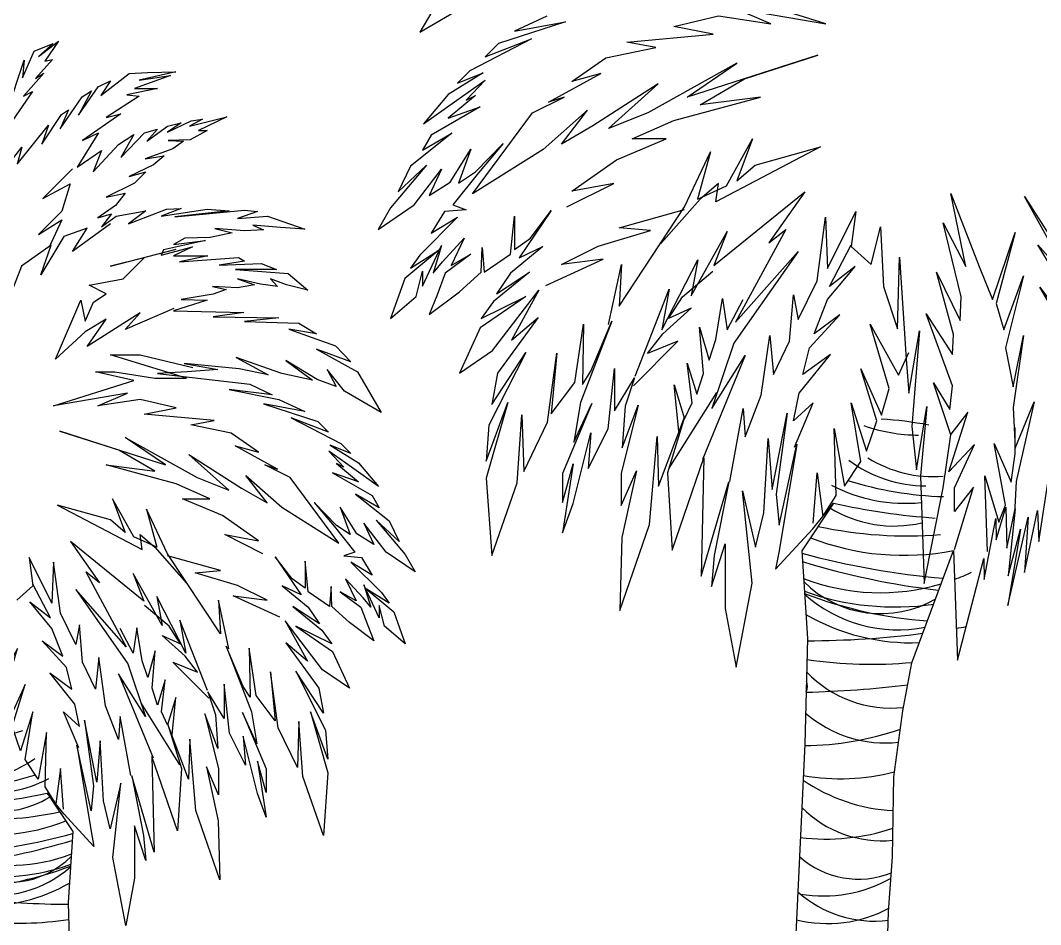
# Model space of a CAD drawing. Header units: millimetres. Extents: x 603733 to 1211550, y 1310999 to 2622648.
# Drawn here: x 605895.66 to 605905.45, y 1311246.65 to 1311255.33 of the extents above; entities that cross this region are included whole.
import ezdxf

# ---------------------------------------------------------------- set-up
doc = ezdxf.new("R2010")
doc.units = ezdxf.units.MM
doc.layers.add('elenarbi-Trees', color=42, linetype='Continuous')

# ---------------------------------------------------------------- blocks, each defined once
blk = doc.blocks.new('A$C7BB81706')
at = {"layer": 'elenarbi-Trees', "color": 3}
for points in [[(329.57, 255.61), (330.21, 274.34), (331.16, 287.84), (331.48, 307.53), (333.7, 323.72), (335.93, 335.47), (341.33, 350.07), (346.1, 363.09), (347.08, 336.16), (353.56, 361.12), (353.66, 355.97), (356.52, 370.93), (356.61, 365.69), (359, 373.69), (359.19, 363.69), (361.28, 373.31), (359.57, 356.83), (362.62, 368.36), (359.47, 349.59), (364.43, 371.31), (363.57, 357.69), (366.72, 372.93), (367.1, 365.31), (370.22, 385.53)], [(222.35, 502.66), (215.15, 490.36), (226.29, 496.86)], [(246.26, 494.31), (238.37, 490.6), (250.9, 492.92), (234.42, 487.58), (231.17, 484.33), (242.55, 488.74), (227.41, 480.87), (224.39, 477.85), (230.66, 480.4), (222.07, 475.07), (216.03, 467.87), (224.16, 473.67), (231.12, 478.55), (226.48, 473.67), (228.8, 474.83), (222.07, 469.27), (229.96, 472.05), (217.89, 465.09), (215.8, 461.38), (223, 465.55), (212.78, 457.43), (209.77, 451.17), (216.73, 457.67), (207.91, 447.23), (204.89, 441.89), (213.71, 447.92), (220.45, 456.74), (217.43, 450.24), (222.53, 453.49), (227.64, 461.61), (224.62, 453.26), (228.8, 456.04), (235.54, 463), (229.5, 455.81), (223.23, 447.92), (226.48, 446.76), (221.14, 446.3), (217.89, 440.96), (224.39, 444.91), (215.11, 435.63), (212.78, 432.38), (219.75, 436.79), (211.39, 429.83), (207.91, 420.08), (214.18, 425.42), (215.8, 431.68), (215.8, 427.97), (220.45, 437.95), (218.36, 431.22), (220.68, 434), (226.02, 439.8), (222.77, 433.07), (227.64, 435.86), (221.37, 431.22), (219.28, 425.65), (217.43, 421.01), (224.86, 426.58), (230.2, 431.45), (230.43, 437.48), (230.89, 431.45), (237.39, 435.86), (238.32, 445.14), (238.32, 437.02), (242.27, 439.8), (247.38, 446.53), (239.48, 434.93), (245.29, 437.71), (237.39, 431.22), (233.91, 426.11), (242.04, 431.45), (233.22, 424.26), (230.2, 420.08), (241.11, 425.42), (229.96, 417.76), (224.86, 406.63), (232.98, 412.19), (244.36, 427.04), (237.63, 414.75), (244.13, 420.31), (234.14, 406.63), (232.75, 398.97), (241.11, 411.73), (232.05, 393.87), (231.36, 385.05), (236.7, 399.43), (231.36, 380.87), (232.75, 361.85), (239.02, 379.71), (240.18, 396.42), (240.65, 382.5), (246.45, 394.56), (248.77, 411.5), (247.38, 396.65), (253.18, 404.31), (255.27, 418.69), (255.04, 403.84), (257.13, 407.09), (262.24, 419.39), (254.57, 399.43), (252.95, 389.69), (257.36, 399.2), (250.16, 382.03), (250.16, 374.84), (252.72, 384.35), (250.16, 367.42), (252.72, 374.61), (257.13, 392.01), (256.43, 383.19), (261.31, 392.94), (262.93, 407.79), (262.93, 397.35), (267.81, 405.47), (265.49, 398.51), (264.79, 388.3), (268.74, 398.74), (264.56, 382.03), (264.56, 374.15), (268.29, 382.64), (264.74, 366.25), (264.23, 348.33), (271.5, 369.46), (273.36, 391.09), (273.7, 378.92), (280.12, 395.82), (275.9, 382.13), (277.08, 363.2), (284.86, 385.85), (284.18, 356.78), (290.95, 379.93), (287.4, 361.85), (286.72, 354.25), (290.1, 364.73), (290.1, 348.84), (292.81, 334.48), (296.7, 355.09), (294.33, 377.74), (297.54, 363.88), (299.57, 372.33), (300.59, 390.58), (301.6, 378.07), (305.32, 396.83), (302.62, 376.89), (303.29, 369.29), (307.69, 389.23), (303.29, 363.04), (302.45, 358.47), (311.58, 368.44), (316.65, 374.69), (308.87, 363.04), (310.27, 341.51), (309.62, 315.5), (306.92, 258.62)], [(113.83, 470.89), (117.95, 483.45), (117.58, 479.14), (120.39, 485.7), (125.08, 487.58), (121.52, 484.39), (126.4, 488.14), (123.02, 483.27), (124.9, 483.64), (120.77, 478.95), (122.83, 480.27), (117.77, 474.64), (120.02, 475.77), (115.14, 468.64)], [(114.58, 458.52), (117.39, 462.08), (116.26, 457.96), (123.96, 467.52), (122.27, 462.83), (127.15, 470.14), (128.84, 471.27), (126.77, 466.58), (132.21, 474.45), (134.46, 475.95), (131.27, 469.96), (136.15, 476.89), (139.15, 478.39), (136.79, 474.8), (143.74, 480.24), (148.24, 480.42), (155.18, 480.61), (146.18, 478.55), (153.87, 479.67), (145.05, 476.49), (150.68, 476.49), (143.17, 474.99), (146.18, 474.61), (138.11, 469.36), (141.67, 470.3), (132.29, 463.74), (136.23, 465.61), (130.98, 457.18), (136.98, 461.3), (134.92, 456.05), (141.11, 462.8), (144.86, 465.24), (141.67, 459.61), (147.49, 465.61), (150.68, 466.55), (148.05, 463.55), (153.12, 467.3), (156.49, 468.05), (153.12, 465.8), (158.93, 468.61), (161.75, 468.99), (158.56, 467.3), (167.75, 469.55), (160.81, 466.18), (162.87, 466.18), (158.75, 463.93), (153.3, 463.74), (157.06, 463.55), (154.43, 461.68), (147.68, 459.24), (152.37, 459.99), (149.74, 457.74), (143.74, 454.93), (147.86, 456.05), (145.05, 453.24), (138.11, 449.86), (142.8, 450.8), (140.36, 447.8), (136.04, 444.8), (139.42, 445.74), (136.98, 442.55), (140.55, 445.18), (147.86, 446.49), (143.55, 443.3), (152.93, 446.86), (156.49, 447.05), (151.62, 445.18), (162.87, 446.86), (168.31, 446.49), (154.99, 444.99), (172.07, 446.68), (175.26, 446.3), (170.38, 444.61), (177.7, 445.18), (186.89, 441.99), (180.89, 442.36), (174.13, 442.93), (176.76, 441.8), (172.07, 441.61), (164.75, 442.18), (169.07, 441.05), (163.62, 439.93), (157.43, 439.74), (154.62, 438.24), (162.5, 439.18), (152.18, 436.93), (151.62, 435.62), (159.31, 437.68), (154.62, 435.43), (163.06, 435.43), (156.12, 433.93), (170.57, 435.05), (172.07, 434.12), (165.88, 433.18), (176.19, 433.55), (179.95, 432.05), (169.82, 432.05), (182.76, 431.12), (187.64, 426.99), (182.39, 428.3), (178.45, 429.8), (180.14, 427.93), (176.01, 428.49), (170.38, 429.8), (174.51, 428.3), (170.38, 427.55), (164.19, 427.93), (167.56, 427.18), (164.37, 426.05), (156.49, 424.74), (162.87, 424.55), (154.62, 421.93), (171.88, 421.55), (164.37, 420.43), (180.51, 420.24), (172.07, 419.3), (185.39, 418.93), (189.7, 416.3), (182.95, 417.43), (194.39, 413.3), (198.15, 409.37), (189.7, 412.55), (199.84, 406.93), (205.65, 396.99), (196.65, 402.24), (192.33, 407.49), (194.58, 403.37), (189.89, 405.06), (182.2, 409.74), (188.77, 404.87), (181.26, 406.56), (170, 410.49), (177.88, 406.18), (170.75, 407.68), (157.24, 408.99), (165.5, 407.49), (157.99, 406.93), (150.68, 406.56), (173.38, 403.93), (178.82, 401.31), (168.31, 402.62), (180.51, 400.18), (186.89, 397.18), (176.76, 399.06), (190.08, 394.74), (192.71, 392.12), (183.51, 395.68), (195.74, 389.32), (198.18, 386.88), (193.12, 388.94), (200.06, 384.63), (204.94, 378.82), (198.37, 383.51), (192.74, 387.44), (196.49, 383.51), (194.62, 384.44), (200.06, 379.94), (193.68, 382.19), (203.44, 376.57), (205.12, 373.57), (199.31, 376.94), (207.56, 370.38), (210, 365.32), (204.37, 370.57), (211.5, 362.13), (213.94, 357.82), (206.81, 362.7), (201.37, 369.82), (203.81, 364.57), (199.68, 367.2), (195.56, 373.76), (197.99, 367.01), (194.62, 369.26), (189.18, 374.88), (194.05, 369.07), (199.12, 362.7), (196.49, 361.76), (200.81, 361.38), (203.44, 357.07), (198.18, 360.26), (205.69, 352.76), (207.56, 350.13), (201.94, 353.7), (208.69, 348.07), (211.5, 340.2), (206.44, 344.51), (205.12, 349.57), (205.12, 346.57), (201.37, 354.63), (203.06, 349.2), (201.18, 351.45), (196.87, 356.13), (199.5, 350.7), (195.56, 352.95), (200.62, 349.2), (202.31, 344.7), (203.81, 340.95), (197.81, 345.45), (193.49, 349.38), (193.3, 354.26), (192.93, 349.38), (187.68, 352.95), (186.93, 360.45), (186.93, 353.88), (183.74, 356.13), (179.61, 361.57), (185.99, 352.2), (181.3, 354.45), (187.68, 349.2), (190.49, 345.07), (183.92, 349.38), (191.05, 343.57), (193.49, 340.2), (184.67, 344.51), (193.68, 338.32), (197.81, 329.32), (191.24, 333.82), (182.05, 345.82), (187.49, 335.89), (182.23, 340.39), (190.3, 329.32), (191.43, 323.14), (184.67, 333.45), (191.99, 319.01), (192.55, 311.89), (188.24, 323.51), (192.55, 308.51), (191.43, 293.14), (186.36, 307.58), (185.42, 321.07), (185.05, 309.82), (180.36, 319.57), (178.48, 333.26), (179.61, 321.26), (174.92, 327.45), (173.23, 339.07), (173.42, 327.07), (171.73, 329.7), (167.6, 339.63), (173.79, 323.51), (175.1, 315.64), (171.54, 323.32), (177.36, 309.45), (177.36, 303.64), (175.29, 311.33), (177.36, 297.64), (175.29, 303.45), (171.73, 317.51), (172.29, 310.39), (168.35, 318.26), (167.04, 330.26), (167.04, 321.82), (163.1, 328.39), (164.97, 322.76), (165.54, 314.51), (162.35, 322.95), (165.72, 309.45), (165.72, 303.08), (162.71, 309.94), (165.58, 296.69), (165.99, 282.22), (160.11, 299.29), (158.61, 316.76), (158.34, 306.93), (153.14, 320.59), (156.56, 309.53), (155.6, 294.23), (149.32, 312.53), (149.86, 289.05), (144.4, 307.75), (147.27, 293.14), (147.82, 287), (145.08, 295.46), (145.08, 282.63), (142.9, 271.02), (139.75, 287.68), (141.67, 305.98), (139.07, 294.78), (137.43, 301.61), (136.61, 316.35), (135.79, 306.25), (132.78, 321.41), (134.97, 305.29), (134.42, 299.15), (130.87, 315.26), (134.42, 294.1), (135.11, 290.41), (127.73, 298.47), (123.63, 303.52), (129.91, 294.1), (128.79, 276.7), (129.31, 255.69)], [(261.44, 418.55), (264.66, 433.32), (264.02, 423.05), (280.08, 447.45), (286.51, 460.93), (283.29, 449.37), (290.36, 452.59), (296.79, 464.14), (292.93, 453.87), (297.43, 457.72), (313.5, 462.22), (287.79, 448.73), (288.43, 453.23), (283.94, 449.37), (274.3, 438.46)], [(129.81, 456.76), (122.54, 449.49), (129.29, 453.12), (127.21, 446.38), (121.5, 440.67), (127.21, 444.3), (124.1, 437.56)], [(267.99, 405.86), (276.36, 427.24), (274.5, 417.25), (283.34, 434.45), (281.71, 425.62), (290.55, 441.42), (287.29, 433.05), (309.62, 451.18), (300.78, 438.63), (304.97, 441.88), (292.64, 419.11), (307.99, 436.54), (292.18, 414), (286.83, 397.96), (294.97, 410.98), (284.5, 385.41)], [(376.13, 396.33), (370.32, 410.98), (376.13, 400.29), (376.13, 412.6), (367.3, 427.71), (375.67, 416.55), (374.51, 425.38), (366.83, 438.17), (375.67, 428.17), (363.58, 450.02), (378.46, 426.78), (383.58, 423.52), (379.39, 433.28), (387.07, 420.27), (390.55, 413.76), (388, 426.31), (392.65, 409.12), (394.27, 405.4), (394.27, 417.95), (396.6, 400.52), (400.09, 393.31), (400.09, 409.35), (402.65, 389.36)], [(246.02, 428.18), (260.16, 434.61), (249.88, 433.32), (258.87, 437.82), (271.73, 441.67), (264.02, 442.31), (280.08, 446.81)], [(154.74, 422.51), (142.79, 417.32), (146.43, 421.47), (133.45, 413.17), (138.12, 419.91), (132.93, 416.8), (125.66, 410.05), (131.89, 424.58), (132.93, 419.39), (135, 424.06), (138.12, 426.14), (133.96, 428.22), (142.27, 429.77), (147.47, 434.96), (139.16, 432.89), (155.26, 437.04)], [(307.06, 388.43), (311.71, 399.36), (306.83, 394.94), (308.23, 401.68), (315.9, 411.21), (309.16, 406.33), (310.78, 412.83), (318.23, 420.97), (311.95, 416.32), (315.2, 424.69), (321.95, 432.82), (315.67, 427.94), (321.02, 438.17)], [(267.53, 403.54), (278.46, 414.46), (271.02, 411.44), (274.74, 416.32), (281.71, 422.6), (276.13, 420.04), (279.62, 425.38), (287.06, 431.66)], [(278.69, 392.38), (277.53, 403.77), (280.09, 395.41), (281.95, 399.36), (280.78, 409.12), (283.11, 401.45), (284.74, 406.56), (283.81, 417.95), (286.13, 409.81), (287.76, 414.93), (289.39, 424.92), (290.55, 417.25), (294.5, 424.69)], [(311.71, 369.84), (312.64, 382.16), (314.04, 371.47), (317.3, 376.58), (316.83, 393.08), (319.39, 378.91), (323.34, 384.95), (321.02, 399.36), (324.74, 387.5), (327.3, 394.94), (323.34, 407.72), (328.46, 396.33), (330.32, 402.84), (325.67, 418.64), (332.64, 406.1), (335.2, 411.67)], [(276.36, 383.32), (287.99, 401.91)], [(346.37, 363.34), (351.02, 378.67), (346.37, 372.63), (346.37, 378.44), (351.25, 389.13), (344.97, 382.39), (349.62, 397.03), (345.44, 391.69)], [(354.51, 362.87), (353.81, 381.46), (357.3, 370.07), (358.92, 374.26), (356.13, 389.36), (360.32, 379.84), (361.25, 386.81), (361.25, 393.31)], [(168.24, 338.96), (165.64, 350.9), (166.16, 342.59), (153.18, 362.31), (147.99, 373.21), (150.58, 363.87), (144.87, 366.46), (139.68, 375.8), (142.79, 367.5), (139.16, 370.62), (126.17, 374.25), (146.95, 363.35), (146.43, 366.98), (150.06, 363.87), (157.85, 355.05)], [(162.95, 328.71), (156.18, 345.98), (157.69, 337.91), (150.55, 351.81), (151.86, 344.67), (144.72, 357.44), (147.35, 350.68), (129.31, 365.33), (136.45, 355.19), (133.07, 357.82), (143.03, 339.41), (130.62, 353.5), (143.4, 335.28), (147.73, 322.32), (141.15, 332.84), (149.61, 312.18)], [(180.7, 346.75), (169.28, 351.93), (177.59, 350.9), (170.32, 354.53), (159.93, 357.64), (166.16, 358.16), (153.18, 361.79)], [(131.38, 314.62), (127.62, 323.45), (131.56, 319.88), (130.44, 325.33), (124.23, 333.03), (129.68, 329.08), (128.37, 334.34), (122.35, 340.91), (127.43, 337.16), (124.8, 343.92), (119.35, 350.49), (124.42, 346.55), (120.1, 354.81)], [(163.32, 326.83), (154.49, 335.66), (160.51, 333.21), (157.5, 337.16), (151.86, 342.23), (156.37, 340.16), (153.55, 344.48), (147.54, 349.55)], [(154.3, 317.81), (155.24, 327.02), (153.18, 320.26), (151.67, 323.45), (152.61, 331.34), (150.73, 325.14), (149.42, 329.27), (150.17, 338.47), (148.29, 331.9), (146.97, 336.03), (145.66, 344.11), (144.72, 337.91), (141.52, 343.92)], [(127.62, 299.6), (126.86, 309.55), (125.74, 300.91), (123.11, 305.04), (123.48, 318.38), (121.41, 306.92), (118.22, 311.81), (120.1, 323.45), (117.09, 313.87), (115.02, 319.88), (118.22, 330.21), (114.08, 321.01), (112.58, 326.27), (116.34, 339.04), (110.7, 328.89), (108.63, 333.4)], [(156.18, 310.49), (146.79, 325.51)]]:
    blk.add_lwpolyline(points, dxfattribs=at)
at = {"layer": 'elenarbi-Trees', "color": 84}
for points in [[(251.16, 447.45), (262.73, 453.23), (252.45, 451.3), (263.37, 459.01), (275.58, 464.14), (267.23, 464.14), (277.51, 468.64), (298.72, 474.42), (283.94, 472.49), (294.86, 478.91), (312.85, 484.69), (280.72, 474.42), (292.93, 482.77), (271.08, 470.57), (261.44, 466.71), (273.65, 477.63), (257.59, 467.35), (249.88, 462.86), (256.3, 471.21), (245.38, 461.58), (228.03, 450.66), (242.81, 470.57), (250.52, 474.42), (246.66, 473.13), (259.52, 480.2), (252.45, 478.27), (260.8, 484.05), (273.01, 486.62), (265.94, 487.9), (287.15, 489.83), (277.51, 491.76), (288.43, 494.32), (301.29, 492.4), (292.29, 496.25), (314.78, 492.4), (290.36, 500.1)], [(291.25, 380.07), (294.5, 397.96), (294.97, 390.99), (298.92, 401.22), (301.02, 415.86), (301.95, 406.33), (305.9, 414.46), (306.83, 425.85), (307.99, 419.81), (312.64, 429.33), (314.74, 444.9), (315.2, 432.36), (322.18, 446.3), (321.02, 437.7), (325.9, 433.28), (328.23, 442.58), (328.92, 427.94), (332.41, 417.48), (332.88, 435.14), (334.51, 410.05), (335.2, 401.68), (337.76, 417.02), (335.9, 393.55), (337.06, 382.86), (339.62, 398.43), (337.99, 381.46), (338.92, 354.97), (343.58, 378.44), (345.44, 391.45), (341.25, 404.24), (345.2, 397.73), (345.9, 403.54), (339.39, 421.2), (345.9, 411.21), (346.13, 416.09), (341.95, 431.43), (347.76, 419.57), (347.99, 425.38), (343.58, 443.51), (349.16, 432.82), (345.44, 450.71), (352.41, 432.82), (355.67, 424.69), (361.25, 441.19), (356.6, 423.76), (358.46, 417.25), (363.34, 430.5), (358.92, 412.83), (360.79, 403.31), (363.34, 415.86), (360.79, 398.19), (361.25, 388.2), (365.9, 399.59), (361.48, 380.07), (361.02, 370.54)], [(139.16, 443.26), (129.81, 436.52), (133.45, 442.23), (127.73, 440.15), (122.02, 430.81), (124.62, 438.07), (117.35, 432.89), (113.71, 423.55), (115.27, 433.92), (110.08, 427.7)], [(176.55, 362.31), (167.2, 366.98), (175.51, 365.43), (166.68, 371.65), (156.82, 375.8), (163.57, 375.8), (155.26, 379.44), (138.12, 384.11), (150.06, 382.55), (141.23, 387.74), (126.69, 392.41), (152.66, 384.11), (142.79, 390.85), (160.45, 380.99), (168.24, 377.88), (158.37, 386.7), (171.36, 378.4), (177.59, 374.77), (172.39, 381.51), (181.22, 373.73), (195.24, 364.91), (183.3, 380.99), (177.07, 384.11), (180.18, 383.07), (169.8, 388.78), (175.51, 387.22), (168.76, 391.89), (158.89, 393.97), (164.6, 395), (147.47, 396.56), (155.26, 398.12), (146.43, 400.19), (136.04, 398.64), (143.31, 401.75), (125.14, 398.64), (144.87, 404.86), (135.52, 406.94), (140.2, 406.94), (150.06, 405.38), (157.85, 405.38), (139.16, 411.09), (146.43, 411.09), (159.41, 407.98)], [(144.16, 307.86), (141.52, 322.32), (141.15, 316.69), (137.95, 324.95), (136.26, 336.78), (135.51, 329.08), (132.31, 335.66), (131.56, 344.86), (130.62, 339.97), (126.86, 347.67), (125.17, 360.26), (124.8, 350.12), (119.16, 361.38), (120.1, 354.44), (116.15, 350.87)]]:
    blk.add_lwpolyline(points, dxfattribs=at)
at = {"layer": 'elenarbi-Trees', "color": 32}
for centre, radius, start, end in [((338.04, 434.1), 42.7, 250.9292, 269.3542), ((322.89, 304.13), 91.38, 79.1776, 86.5834), ((341.31, 411.92), 30.7, 238.164, 274.2129), ((339.36, 410.57), 31.61, 233.2207, 269.9335), ((334.26, 413.69), 39.02, 242.4082, 275.7211), ((346.08, 462.77), 86.47, 252.5425, 268.4305), ((331.48, 398.89), 29.79, 238.1406, 283.2333), ((353.77, 542.59), 171.95, 257.532, 265.9614), ((334.93, 472.2), 105.53, 257.9224, 274.3741), ((333.91, 424.62), 62.72, 248.5803, 281.2065), ((361.4, 557.58), 202.11, 254.948, 264.9451), ((364.57, 541.6), 189.55, 252.9663, 263.3204), ((328.16, 405.3), 52.57, 248.988, 286.4979), ((328.29, 374.18), 26.6, 224.6233, 300.4162), ((331.74, 415.41), 66.18, 250.3821, 278.2892), ((347.75, 452.55), 107.06, 249.0991, 265.715), ((332.51, 378.05), 34.46, 228.2607, 281.1475), ((335.77, 392.13), 51.7, 239.9609, 272.2265), ((310.33, 561.61), 220.67, 269.9788, 277.3661), ((326.02, 442.5), 107.35, 261.494, 275.3248), ((326.02, 442.5), 107.35, 281.2937, 281.4746), ((330.82, 353.12), 28.72, 223.6973, 276.0771), ((307.53, 329.75), 2.74, 331.824, 25.3455), ((302.07, 609.95), 281.77, 271.6001, 276.6929), ((329.33, 345.46), 29.61, 228.7714, 276.4455), ((106.34, 351.52), 34.5, 270.6458, 289.0708), ((308.88, 390.22), 75.03, 270.5533, 288.8167), ((105.28, 332.51), 25.54, 270.0665, 306.7793), ((318.34, 359.6), 52.54, 260.0485, 284.6786), ((99.84, 374.69), 69.88, 271.5695, 287.4575), ((109.4, 335.03), 31.53, 264.2789, 297.5918), ((333.63, 342.58), 43.41, 235.7641, 266.985), ((93.63, 439.2), 138.95, 274.0386, 282.468), ((111.65, 323.07), 24.07, 256.7667, 301.8594), ((108.85, 382.31), 85.28, 265.6259, 282.0776), ((328.57, 319.52), 27.71, 224.7253, 275.4983), ((109.68, 343.86), 50.68, 258.7935, 291.4197), ((87.46, 451.31), 163.33, 275.0549, 285.052), ((314.93, 343.37), 51.12, 262.8206, 288.6523), ((84.9, 438.39), 153.18, 276.6796, 287.0337), ((114.32, 328.25), 42.49, 253.5021, 291.012), ((114.22, 303.1), 21.5, 239.5838, 315.3767), ((111.44, 336.42), 53.48, 261.7108, 289.6179), ((98.5, 366.44), 86.52, 274.285, 290.9009), ((322.81, 304.01), 21.61, 227.8756, 291.9458), ((110.81, 306.23), 27.85, 258.8525, 311.7393), ((108.18, 317.61), 41.78, 267.7735, 300.0391), ((314.14, 311.99), 33.72, 260.4819, 299.5932), ((326.56, 299.81), 27.71, 227.6904, 277.414), ((128.73, 454.57), 178.33, 262.6339, 270.0212), ((315.27, 303.24), 31.74, 255.9878, 298.2186), ((116.06, 358.31), 86.75, 264.6752, 278.506)]:
    blk.add_arc(centre, radius, start, end, dxfattribs=at)
at = {"layer": 'elenarbi-Trees', "color": 3}
for centre, radius, start, end in [((328.16, 405.3), 52.57, 290.2444, 295.2538), ((310.33, 561.61), 220.67, 279.5104, 280.1491)]:
    blk.add_arc(centre, radius, start, end, dxfattribs=at)
at = {"layer": 'elenarbi-Trees'}
blk.add_arc((361.4, 557.58), 202.11, 269.733, 269.8339, dxfattribs=at)

msp = doc.modelspace()

# ---------------------------------------------------------------- block references
at = {"xscale": 0.03908165503526106, "yscale": 0.03908165503526106, "zscale": 0.03908165503526106}
msp.add_blockref('A$C7BB81706', (605891.0858, 1311236.0515), dxfattribs=at)

doc.saveas('drawing.dxf')
